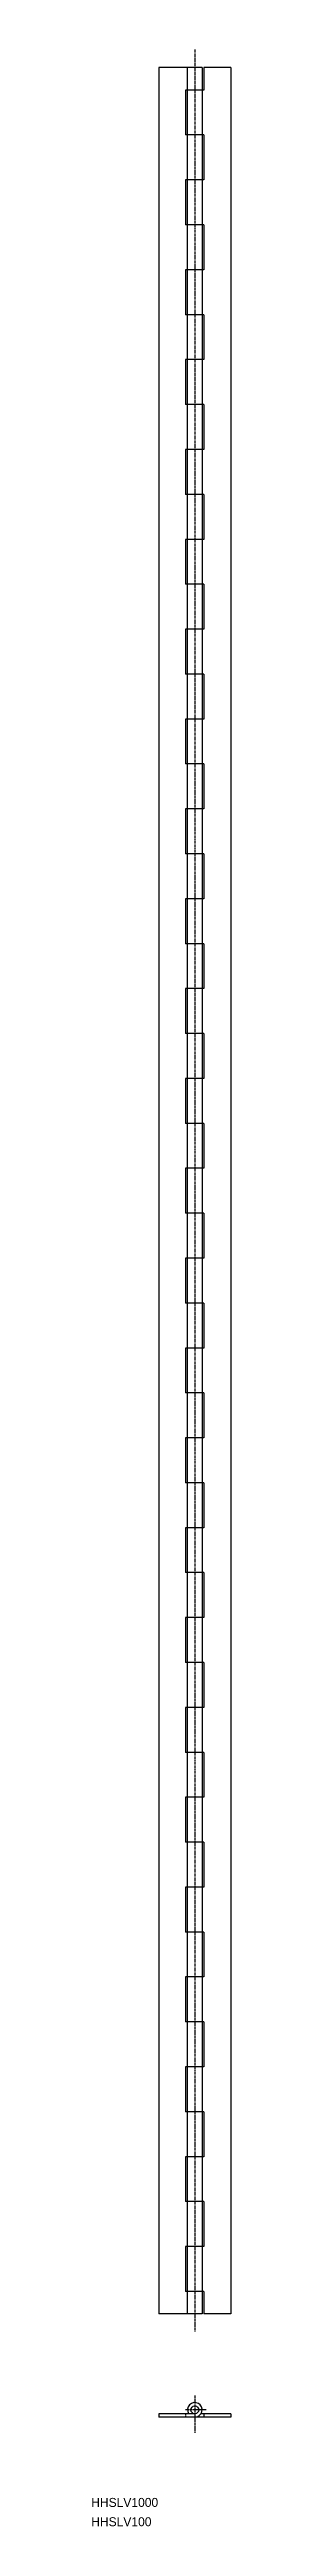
# Model space of a CAD drawing. Extents: x -15371 to -15310, y -126 to 977.
import ezdxf

# ---------------------------------------------------------------- set-up
doc = ezdxf.new("R2010")
doc.units = 0
doc.linetypes.add('CENTER', pattern=[2, 1.25, -0.25, 0.25, -0.25])
doc.linetypes.add('DASHED', pattern=[0.75, 0.5, -0.25])
doc.layers.get('0').update_dxf_attribs({"linetype": 'CONTINUOUS'})
doc.layers.add('CENTER', color=1, linetype='CENTER')

msp = doc.modelspace()

# ---------------------------------------------------------------- linework, layer by layer
at = {"color": 7, "linetype": 'CONTINUOUS'}
for points in [[(-15341.5, 968.9), (-15341.5, 62.7)], [(-15322.3, 968.9), (-15341.5, 968.9)], [(-15322.3, 968.9), (-15329.6, 968.9)], [(-15328.8, -31.1), (-15328.8, 968.9)], [(-15322.3, 968.9), (-15322.3, -31.1)], [(-15309.5, 968.9), (-15321.5, 968.9), (-15321.5, 958.9)], [(-15309.5, 968.9), (-15309.5, 62.7)], [(-15321.5, 958.9), (-15329.6, 958.9)], [(-15329.6, 958.9), (-15329.6, 938.9)], [(-15321.5, 938.9), (-15329.6, 938.9)], [(-15321.5, 938.9), (-15321.5, 918.9)], [(-15321.5, 918.9), (-15329.6, 918.9)], [(-15329.6, 918.9), (-15329.6, 898.9)], [(-15321.5, 898.9), (-15329.6, 898.9)], [(-15321.5, 898.9), (-15321.5, 878.9)], [(-15321.5, 878.9), (-15329.6, 878.9)], [(-15329.6, 878.9), (-15329.6, 858.9)], [(-15321.5, 858.9), (-15329.6, 858.9)], [(-15321.5, 858.9), (-15321.5, 838.9)], [(-15321.5, 838.9), (-15329.6, 838.9)], [(-15329.6, 838.9), (-15329.6, 818.9)], [(-15321.5, 818.9), (-15329.6, 818.9)], [(-15321.5, 818.9), (-15321.5, 798.9)], [(-15329.6, 798.9), (-15329.6, 778.9)], [(-15321.5, 798.9), (-15329.6, 798.9)], [(-15321.5, 778.9), (-15329.6, 778.9)], [(-15321.5, 778.9), (-15321.5, 758.9)], [(-15329.6, 758.9), (-15329.6, 738.9)], [(-15321.5, 758.9), (-15329.6, 758.9)], [(-15321.5, 738.9), (-15329.6, 738.9)], [(-15321.5, 738.9), (-15321.5, 718.9)], [(-15329.6, 718.9), (-15329.6, 698.9)], [(-15321.5, 718.9), (-15329.6, 718.9)], [(-15321.5, 698.9), (-15329.6, 698.9)], [(-15321.5, 698.9), (-15321.5, 678.9)], [(-15321.5, 678.9), (-15329.6, 678.9)], [(-15329.6, 678.9), (-15329.6, 658.9)], [(-15321.5, 658.9), (-15329.6, 658.9)], [(-15321.5, 658.9), (-15321.5, 638.9)], [(-15321.5, 638.9), (-15329.6, 638.9)], [(-15329.6, 638.9), (-15329.6, 618.9)], [(-15321.5, 618.9), (-15329.6, 618.9)], [(-15321.5, 618.9), (-15321.5, 598.9)], [(-15321.5, 598.9), (-15329.6, 598.9)], [(-15329.6, 598.9), (-15329.6, 578.9)], [(-15321.5, 578.9), (-15329.6, 578.9)], [(-15321.5, 578.9), (-15321.5, 558.9)], [(-15329.6, 558.9), (-15329.6, 538.9)], [(-15321.5, 558.9), (-15329.6, 558.9)], [(-15321.5, 538.9), (-15329.6, 538.9)], [(-15321.5, 538.9), (-15321.5, 518.9)], [(-15321.5, 518.9), (-15329.6, 518.9)], [(-15321.5, 518.9), (-15329.6, 518.9)], [(-15329.6, 518.9), (-15329.6, 498.9)], [(-15321.5, 498.9), (-15329.6, 498.9)], [(-15321.5, 498.9), (-15321.5, 478.9)], [(-15329.6, 478.9), (-15329.6, 458.9)], [(-15321.5, 478.9), (-15329.6, 478.9)], [(-15321.5, 478.9), (-15329.6, 478.9)], [(-15321.5, 458.9), (-15329.6, 458.9)], [(-15321.5, 458.9), (-15321.5, 438.9)], [(-15321.5, 438.9), (-15329.6, 438.9)], [(-15321.5, 438.9), (-15329.6, 438.9)], [(-15329.6, 438.9), (-15329.6, 418.9)], [(-15321.5, 418.9), (-15329.6, 418.9)], [(-15321.5, 418.9), (-15321.5, 398.9)], [(-15321.5, 398.9), (-15329.6, 398.9)], [(-15321.5, 398.9), (-15329.6, 398.9)], [(-15329.6, 398.9), (-15329.6, 378.9)], [(-15321.5, 378.9), (-15329.6, 378.9)], [(-15321.5, 378.9), (-15321.5, 358.9)], [(-15321.5, 358.9), (-15329.6, 358.9)], [(-15321.5, 358.9), (-15329.6, 358.9)], [(-15329.6, 358.9), (-15329.6, 338.9)], [(-15321.5, 338.9), (-15329.6, 338.9)], [(-15321.5, 338.9), (-15321.5, 318.9)], [(-15329.6, 318.9), (-15329.6, 298.9)], [(-15321.5, 318.9), (-15329.6, 318.9)], [(-15321.5, 318.9), (-15329.6, 318.9)], [(-15321.5, 298.9), (-15329.6, 298.9)], [(-15321.5, 298.9), (-15321.5, 278.9)], [(-15321.5, 278.9), (-15329.6, 278.9)], [(-15329.6, 278.9), (-15329.6, 258.9)], [(-15321.5, 278.9), (-15329.6, 278.9)], [(-15321.5, 258.9), (-15329.6, 258.9)], [(-15321.5, 258.9), (-15321.5, 238.9)], [(-15329.6, 238.9), (-15329.6, 218.9)], [(-15321.5, 238.9), (-15329.6, 238.9)], [(-15321.5, 238.9), (-15329.6, 238.9)], [(-15321.5, 218.9), (-15329.6, 218.9)], [(-15321.5, 218.9), (-15321.5, 198.9)], [(-15329.6, 198.9), (-15329.6, 178.9)], [(-15321.5, 198.9), (-15329.6, 198.9)], [(-15321.5, 198.9), (-15329.6, 198.9)], [(-15321.5, 178.9), (-15329.6, 178.9)], [(-15321.5, 178.9), (-15321.5, 158.9)], [(-15329.6, 158.9), (-15329.6, 138.9)], [(-15321.5, 158.9), (-15329.6, 158.9)], [(-15321.5, 158.9), (-15329.6, 158.9)], [(-15321.5, 138.9), (-15329.6, 138.9)], [(-15321.5, 138.9), (-15321.5, 118.9)], [(-15329.6, 118.9), (-15329.6, 98.9)], [(-15321.5, 118.9), (-15329.6, 118.9)], [(-15321.5, 118.9), (-15329.6, 118.9)], [(-15321.5, 98.9), (-15329.6, 98.9)], [(-15321.5, 98.9), (-15321.5, 78.9)], [(-15321.5, 78.9), (-15329.6, 78.9)], [(-15321.5, 78.9), (-15329.6, 78.9)], [(-15329.6, 78.9), (-15329.6, 58.9)], [(-15341.5, 62.7), (-15341.5, -31.1)], [(-15321.5, 58.9), (-15329.6, 58.9)], [(-15321.5, 58.9), (-15321.5, 38.9)], [(-15309.5, 62.7), (-15309.5, -31.1)], [(-15321.5, 38.9), (-15329.6, 38.9)], [(-15329.6, 38.9), (-15329.6, 18.9)], [(-15321.5, 38.9), (-15329.6, 38.9)], [(-15321.5, 18.9), (-15329.6, 18.9)], [(-15321.5, 18.9), (-15321.5, -1.1)], [(-15321.5, -1.1), (-15329.6, -1.1)], [(-15329.6, -1.1), (-15329.6, -21.1)], [(-15321.5, -21.1), (-15329.6, -21.1)], [(-15321.5, -21.1), (-15321.5, -31.1)], [(-15322.3, -31.1), (-15341.5, -31.1)], [(-15309.5, -31.1), (-15321.5, -31.1)], [(-15341.5, -75.5), (-15341.5, -77)], [(-15325.5, -75.5), (-15341.5, -75.5)], [(-15309.5, -77), (-15341.5, -77)], [(-15309.5, -75.5), (-15322.8, -75.5)], [(-15321.5, -75.5), (-15321.5, -77)], [(-15309.5, -75.5), (-15309.5, -77)]]:
    msp.add_lwpolyline(points, dxfattribs=at)
at = {"color": 3, "linetype": 'DASHED'}
msp.add_lwpolyline([(-15329.6, -75.5), (-15329.6, -77)], dxfattribs=at)
at = {"color": 7, "linetype": 'CONTINUOUS'}
msp.add_circle((-15325.5, -73.8), 1.75, dxfattribs=at)
msp.add_arc((-15325.5, -73.8), 3.25, 270, 212.579, dxfattribs=at)
at = {"layer": 'CENTER', "color": 1, "linetype": 'CENTER'}
for points in [[(-15325.5, 976.9), (-15325.5, -39.1)], [(-15320.5, -73.8), (-15329.6, -73.8)], [(-15325.5, -67.4), (-15325.5, -84)]]:
    msp.add_lwpolyline(points, dxfattribs=at)

# ---------------------------------------------------------------- texts
at = {"color": 7, "linetype": 'CONTINUOUS'}
for s, p in [('HHSLV1000', (-15371.5, -117)), ('HHSLV100', (-15371.5, -125.6))]:
    msp.add_text(s, height=4, dxfattribs=at).set_placement(p)

doc.saveas('drawing.dxf')
